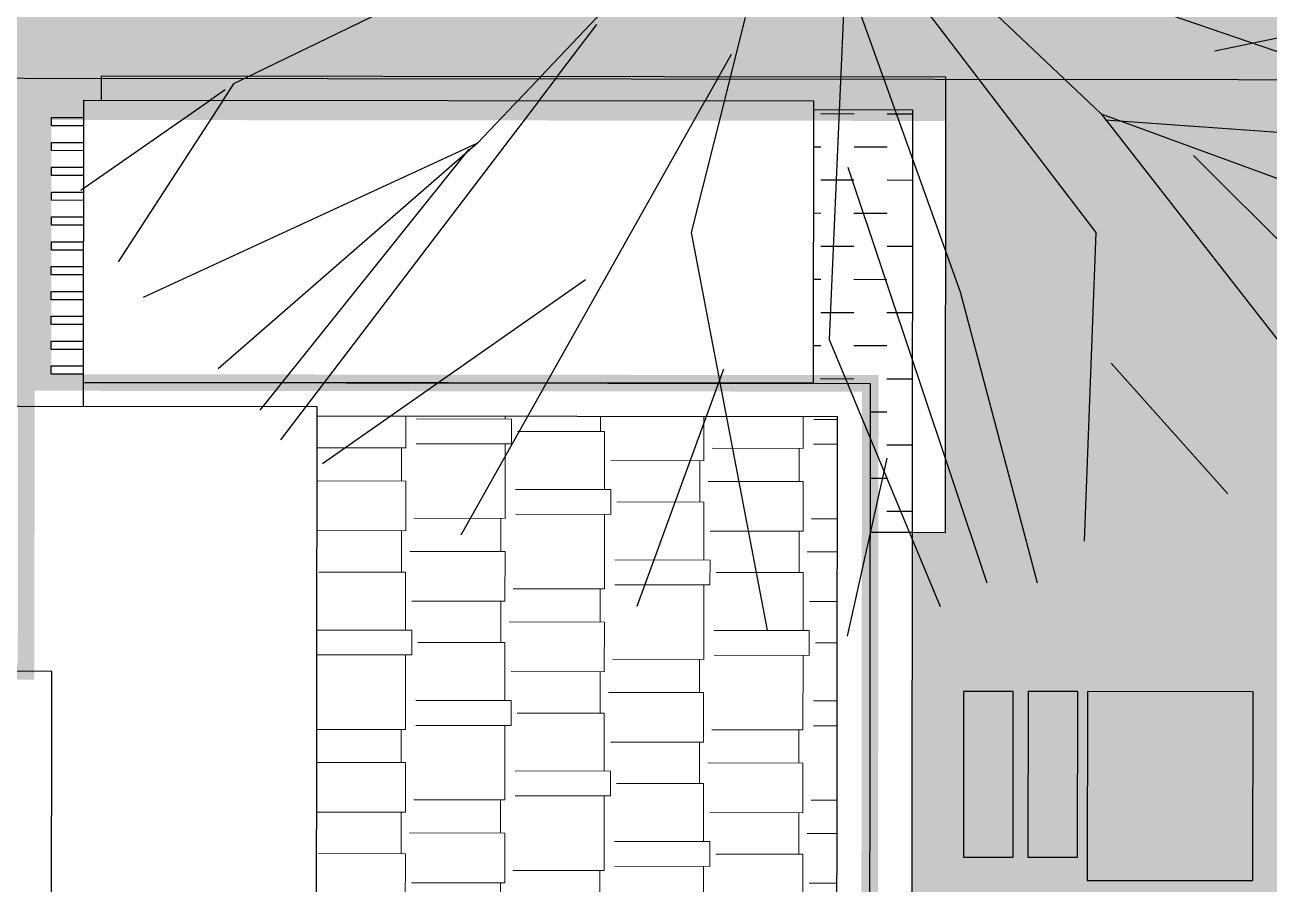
# Model space of a CAD drawing. Header units: millimetres. Extents: x -1030105 to 906887, y -616134 to 1220667.
# Drawn here: x -673299 to -665787, y -454074 to -448886 of the extents above; entities that cross this region are included whole.
import ezdxf

# ---------------------------------------------------------------- set-up
doc = ezdxf.new("R2010")
doc.units = ezdxf.units.MM
doc.header["$MEASUREMENT"] = 0
doc.linetypes.add('DASHED', pattern=[0.75, 0.5, -0.25])
doc.linetypes.add('HIDDEN', pattern=[9.525, 6.35, -3.175])
doc.layers.get('Defpoints').update_dxf_attribs({"color": 1})
doc.layers.add('+ toa do mong', color=7, linetype='Continuous', true_color=0xfa1a05)
for name, color, linetype, lineweight in [('240930  KHU B- TMB gời inno$0$1. I-FURN', 252, 'Continuous', 18), ('240930  KHU B- TMB gời inno$0$A-WALL', 1, 'Continuous', 30), ('GFA', 6, 'Continuous', 0), ('HATCH', 8, 'Continuous', 5), ('QH_HTKT_GT_Chigioixaydung', 7, 'DASHED', 20)]:
    doc.layers.add(name, color=color, linetype=linetype, lineweight=lineweight)
for name, color, linetype in [('240930  KHU B- TMB gời inno$0$DA-WALL-LOW', 1, 'Continuous'), ('240930  KHU B- TMB gời inno$0$TMB-KHU B-XREF$0$Xref-LBC-Plot$0$DA-SITE-CNTR1', 8, 'Continuous'), ('240930  KHU B- TMB gời inno$0$XREF_LBC_ZONE B_BEACH VILLA 22 11 11$0$DA-FLOR-PATT', 251, 'Continuous'), ('DA-LANS-TREE', 7, 'Continuous'), ('KTCQ CẢNH QUAN', 192, 'Continuous'), ('N-cay lon', 192, 'Continuous'), ('ranh dat', 7, 'Continuous')]:
    doc.layers.add(name, color=color, linetype=linetype)
doc.layers.add('TMB-KHU B-XREF$0$GRASS', color=95, linetype='Continuous', lineweight=0, transparency=0.6)

# ---------------------------------------------------------------- blocks, each defined once
blk = doc.blocks.new('240930  KHU B- TMB gời inno$0$sdfdfedfre r')
at = {"color": 252}
blk.add_wipeout([(19993.0741, -1639.2517), (20007.3321, -1639.2517), (20007.3321, -1644.7517), (20005.2741, -1644.7517), (20005.2741, -1658.868), (20006.4741, -1658.868), (20006.4741, -1666.468), (20005.2741, -1666.4681), (20005.2741, -1684.2681), (20005.4741, -1684.2681), (20005.4741, -1687.018), (20000.3741, -1687.018), (20000.3741, -1684.268), (20000.2739, -1684.268), (20000.2739, -1686.768), (20000.0741, -1686.768), (20000.0741, -1680.8676), (19998.0741, -1680.8676), (19998.0741, -1681.3991), (19998.5741, -1681.3991), (19998.5741, -1681.8991), (19995.5741, -1681.8991), (19995.5741, -1682.168), (19992.7741, -1682.168), (19992.774, -1679.9673), (19992.5743, -1679.9673), (19992.5741, -1658.868), (19993.0741, -1658.868)], dxfattribs=at).dxf.layer = '240930  KHU B- TMB gời inno$0$A-WALL'
at = {"layer": '240930  KHU B- TMB gời inno$0$XREF_LBC_ZONE B_BEACH VILLA 22 11 11$0$DA-FLOR-PATT'}
h = blk.add_hatch(dxfattribs=at)
h.set_pattern_fill('DASH', color=153, scale=1.6)
h.set_pattern_definition([(360, (20056.98209, -1919.272), (0.2, 0.2), [0.2, -0.2])])
h.paths.add_polyline_path([(20002.5741, -1684.818), (20002.5741, -1686.018), (20001.3741, -1686.018), (20001.3741, -1684.818)], flags=16)
h.paths.add_polyline_path([(20005.2741, -1684.268), (20005.2741, -1686.818), (20000.5741, -1686.818), (20000.5741, -1684.268)])
at = {"layer": '240930  KHU B- TMB gời inno$0$1. I-FURN'}
blk.add_lwpolyline([(20005.2741, -1681.768), (20005.2741, -1684.268), (20000.1741, -1684.268), (20000.1741, -1681.768)], close=True, dxfattribs=at)
at = {"layer": '240930  KHU B- TMB gời inno$0$DA-WALL-LOW', "color": 252}
for points in [[(20002.0239, -1659.8678), (20002.0239, -1658.868), (20006.4741, -1658.868), (20006.4741, -1666.468), (20005.2741, -1666.468), (20005.2741, -1684.268), (20000.1741, -1684.268), (20000.1741, -1681.768), (20000.0741, -1681.768), (20000.0741, -1679.9672)], [(20000.1741, -1682.218), (20000.0741, -1682.218), (20000.0741, -1682.268), (20000.1741, -1682.268)], [(20000.1741, -1682.368), (20000.0741, -1682.368), (20000.0741, -1682.418), (20000.1741, -1682.418)], [(20000.1741, -1682.518), (20000.0741, -1682.518), (20000.0741, -1682.568), (20000.1741, -1682.568)], [(20000.1741, -1682.668), (20000.0741, -1682.668), (20000.0741, -1682.718), (20000.1741, -1682.718)], [(20000.1741, -1682.818), (20000.0741, -1682.818), (20000.0741, -1682.868), (20000.1741, -1682.868)], [(20000.1741, -1682.968), (20000.0741, -1682.968), (20000.0741, -1683.018), (20000.1741, -1683.018)], [(20000.1741, -1683.118), (20000.0741, -1683.118), (20000.0741, -1683.168), (20000.1741, -1683.168)], [(20000.1741, -1683.268), (20000.0741, -1683.268), (20000.0741, -1683.318), (20000.1741, -1683.318)], [(20000.1741, -1683.418), (20000.0741, -1683.418), (20000.0741, -1683.468), (20000.1741, -1683.468)], [(20000.1741, -1683.568), (20000.0741, -1683.568), (20000.0741, -1683.618), (20000.1741, -1683.618)], [(20000.1741, -1683.718), (20000.0741, -1683.718), (20000.0741, -1683.768), (20000.1741, -1683.768)], [(20000.1741, -1683.868), (20000.0741, -1683.868), (20000.0741, -1683.918), (20000.1741, -1683.918)], [(20000.1741, -1684.018), (20000.0741, -1684.018), (20000.0741, -1684.068), (20000.1741, -1684.068)], [(20000.1741, -1684.168), (20000.0741, -1684.168), (20000.0741, -1684.218), (20000.1741, -1684.218)]]:
    blk.add_lwpolyline(points, dxfattribs=at)
for points in [[(20000.0741, -1684.318), (20000.0741, -1684.368), (20000.2741, -1684.368), (20000.2741, -1684.318)], [(20000.0741, -1684.468), (20000.0741, -1684.518), (20000.2741, -1684.518), (20000.2741, -1684.468)], [(20000.0741, -1684.618), (20000.0741, -1684.668), (20000.2741, -1684.668), (20000.2741, -1684.618)], [(20000.0741, -1684.768), (20000.0741, -1684.818), (20000.2741, -1684.818), (20000.2741, -1684.768)], [(20000.0741, -1684.918), (20000.0741, -1684.968), (20000.2741, -1684.968), (20000.2741, -1684.918)], [(20000.0741, -1685.068), (20000.0741, -1685.118), (20000.2741, -1685.118), (20000.2741, -1685.068)], [(20000.0741, -1685.218), (20000.0741, -1685.268), (20000.2741, -1685.268), (20000.2741, -1685.218)], [(20000.0741, -1685.368), (20000.0741, -1685.418), (20000.2741, -1685.418), (20000.2741, -1685.368)], [(20000.0741, -1685.518), (20000.0741, -1685.568), (20000.2741, -1685.568), (20000.2741, -1685.518)], [(20000.0741, -1685.668), (20000.0741, -1685.718), (20000.2741, -1685.718), (20000.2741, -1685.668)], [(20000.0741, -1685.818), (20000.0741, -1685.868), (20000.2741, -1685.868), (20000.2741, -1685.818)], [(20000.0741, -1685.968), (20000.0741, -1686.018), (20000.2741, -1686.018), (20000.2741, -1685.968)], [(20000.0741, -1686.118), (20000.0741, -1686.168), (20000.2741, -1686.168), (20000.2741, -1686.118)], [(20000.0741, -1686.268), (20000.0741, -1686.318), (20000.2741, -1686.318), (20000.2741, -1686.268)], [(20000.0741, -1686.418), (20000.0741, -1686.468), (20000.2741, -1686.468), (20000.2741, -1686.418)], [(20000.0741, -1686.568), (20000.0741, -1686.618), (20000.2741, -1686.618), (20000.2741, -1686.568)], [(20000.0741, -1686.718), (20000.0741, -1686.768), (20000.2741, -1686.768), (20000.2741, -1686.718)]]:
    blk.add_lwpolyline(points, close=True, dxfattribs=at)
at = {"layer": '240930  KHU B- TMB gời inno$0$XREF_LBC_ZONE B_BEACH VILLA 22 11 11$0$DA-FLOR-PATT'}
for points in [[(20007.3321, -1682.1681), (20007.3321, -1683.3081), (20006.3321, -1683.3081), (20006.3321, -1682.1681)], [(20005.8841, -1683.3081), (20005.5841, -1683.3081), (20005.5841, -1682.3081), (20005.8841, -1682.3081)], [(20006.2741, -1683.3081), (20005.9741, -1683.3081), (20005.9741, -1682.3081), (20006.2741, -1682.3081)], [(20005.4741, -1684.268), (20005.4741, -1687.018), (20000.3741, -1687.018), (20000.3741, -1684.268)], [(20005.2741, -1684.268), (20005.2741, -1686.818), (20000.5741, -1686.818), (20000.5741, -1684.268)], [(20002.5741, -1684.818), (20002.5741, -1686.018), (20001.3741, -1686.018), (20001.3741, -1684.818)], [(20002.3741, -1685.018), (20002.3741, -1685.818), (20001.5741, -1685.818), (20001.5741, -1685.018)]]:
    blk.add_lwpolyline(points, close=True, dxfattribs=at)
at = {"color": 2}
blk.add_wipeout([(19992.5742, -1683.423), (19996.2692, -1683.423), (19996.2692, -1685.023), (19999.9242, -1685.023), (19999.9242, -1685.168), (20000.2692, -1685.168), (20000.2692, -1686.873), (20004.6742, -1686.873), (20004.6742, -1685.168), (20005.0192, -1685.168), (20005.0192, -1669.923), (20006.4242, -1669.923), (20006.4242, -1662.113), (20000.2692, -1662.113), (20000.2692, -1664.468), (19999.1792, -1664.468), (19999.1792, -1663.313), (19992.5742, -1663.313)], dxfattribs=at).dxf.layer = 'Defpoints'
blk.add_wipeout([(20004.6742, -1686.873), (20004.6742, -1685.168), (20005.0192, -1685.168), (20005.0192, -1669.923), (20006.4242, -1669.923), (20006.4242, -1662.113), (20000.2692, -1662.113), (20000.2692, -1664.468), (19999.1792, -1664.468), (19999.1792, -1663.313), (19992.5742, -1663.313), (19992.5742, -1683.423), (19996.2692, -1683.423), (19996.2692, -1685.023), (19999.9242, -1685.023), (19999.9242, -1685.168), (20000.2692, -1685.168), (20000.2692, -1686.873)], dxfattribs=at).dxf.layer = 'HATCH'
at = {"layer": 'GFA', "true_color": 0xb75434}
h = blk.add_hatch(dxfattribs=at)
h.set_pattern_fill('AR-RSHKE', color=15, scale=0.05, angle=90)
h.set_pattern_definition([(90, (-36.3218, 7.37444), (-0.6, 1.275), [0.3, -0.25, 0.35, -0.15, 0.45, -0.2]), (90, (-36.3468, 7.67444), (-0.6, 1.275), [0.25, -0.95, 0.2, -0.3]), (90, (-36.2843, 8.27444), (-0.6, 1.275), [0.15, -1.55]), (180, (-36.3218, 7.37444), (-0.6, -0.425), [0.575, -1.825]), (180, (-36.3218, 7.67444), (-0.6, -0.425), [0.5625, -1.8375]), (180, (-36.3218, 7.92444), (-0.6, -0.425), [0.525, -1.875]), (180, (-36.2843, 8.27444), (-0.6, -0.425), [0.575, -1.825]), (180, (-36.2843, 8.42444), (-0.6, -0.425), [0.575, -1.825]), (180, (-36.3218, 8.87444), (-0.6, -0.425), [0.55, -1.85])])
h.paths.add_polyline_path([(20001.6792, -1684.968), (20004.8192, -1684.968), (20004.8192, -1664.668), (19992.7742, -1664.668), (19992.7742, -1673.113), (19993.4842, -1673.113), (19993.4842, -1669.828), (19997.6642, -1669.828), (19997.6642, -1673.113), (20001.6792, -1673.113)])
at = {"layer": '+ toa do mong', "linetype": 'HIDDEN', "ltscale": 100, "const_width": 0.1}
blk.add_lwpolyline([(19999.9242, -1685.023), (19999.9242, -1685.168), (20005.0192, -1685.168), (20005.0192, -1664.468), (19992.5742, -1664.468), (19992.5742, -1681.823), (19997.8692, -1681.823), (19997.8692, -1683.423), (19999.9242, -1683.423), (19999.9242, -1685.168)], dxfattribs=at)
at = {"color": 7}
for points in [[(20000.2692, -1685.023), (20000.2692, -1685.168), (20005.0192, -1685.168), (20005.0192, -1664.468), (19992.5742, -1664.468), (19992.5742, -1673.113)], [(20001.6792, -1684.968), (20004.8192, -1684.968), (20004.8192, -1664.668), (19992.7742, -1664.668), (19992.7742, -1673.113)]]:
    blk.add_lwpolyline(points, dxfattribs=at)
for points in [[(20001.6792, -1673.113), (20001.6792, -1685.023), (19996.2692, -1685.023), (19996.2692, -1683.423), (19992.5742, -1683.423), (19992.5742, -1673.113)], [(20004.6742, -1686.873), (20004.6742, -1685.168), (20000.2692, -1685.168), (20000.2692, -1686.873)]]:
    blk.add_lwpolyline(points, close=True, dxfattribs=at)
at = {"color": 252}
blk.add_lwpolyline([(20000.0792, -1674.713), (20000.0792, -1683.423), (19997.8692, -1683.423), (19997.8692, -1681.823), (19992.5742, -1681.823), (19992.5742, -1674.713)], close=True, dxfattribs=at)
blk = doc.blocks.new('240930  KHU B- TMB gời inno$0$A$C2E32106B')
at = {"layer": '240930  KHU B- TMB gời inno$0$A-WALL', "color": 0, "xscale": 999.9999999999969, "yscale": 999.9999999999969, "zscale": 999.9999999999969, "rotation": 90}
blk.add_blockref('240930  KHU B- TMB gời inno$0$sdfdfedfre r', (-1683501.7, -20009071.7), dxfattribs=at)
blk = doc.blocks.new('240930  KHU B- TMB gời inno$0$A$C55f665a7')
at = {"extrusion": (3.23117e-24, -1.31266e-23, -1), "xscale": 0.001000000000000003, "yscale": 0.001000000000000003, "zscale": -0.001000000000000001, "rotation": 90}
blk.add_blockref('240930  KHU B- TMB gời inno$0$A$C2E32106B', (-353.3117, -88.449, 0.1981), dxfattribs=at)
blk = doc.blocks.new('11')
at = {"layer": 'N-cay lon', "color": 66, "linetype": 'Continuous', "true_color": 0x50710f, "extrusion": (0, 0, -1)}
for p, q in [((-0.849, 8.622), (1.045, 15.306)), ((-0.612, 5.458), (-2.685, 15.085)), ((-0.849, 8.622), (-0.898, 15.105)), ((2.994, 11.385), (1.862, 15.226)), ((-0.83, 8.817), (-2.005, 15.018)), ((3.013, 11.579), (3.339, 14.884)), ((-4.134, 8.75), (-3.54, 14.777)), ((-2.689, 3.896), (-6.259, 13.67)), ((4.571, 9.266), (6.917, 13.55)), ((-7.106, 7.865), (-9.443, 12.021)), ((-4.753, 6.651), (-11.384, 10.446)), ((-10.388, 6.618), (-12.452, 9.373)), ((-7.977, 5.988), (-13.168, 7.677)), ((-5.739, 3.608), (-13.4, 6.718)), ((-8.907, 3.527), (-14.021, 5.994)), ((-9.719, 0.859), (-14, 4.814)), ((-11.781, 2.24), (-15.084, 2.173)), ((-8.084, -0.676), (-15.469, -0.341)), ((-8.084, -0.676), (-14.628, -4.35)), ((-8.22, -0.662), (-13.867, -6.388)), ((-9.813, -1.487), (-15.35, -1.923))]:
    blk.add_line(p, q, dxfattribs=at)
at = {"layer": 'N-cay lon', "color": 66, "linetype": 'Continuous', "true_color": 0x5d8311, "extrusion": (0, 0, -1)}
for p, q in [((0.134, 0.477), (2.994, 11.385)), ((-2.821, 1.161), (-7.977, 5.988))]:
    blk.add_line(p, q, dxfattribs=at)
at = {"layer": 'N-cay lon', "color": 63, "linetype": 'Continuous', "true_color": 0xb1e746, "extrusion": (0, 0, -1)}
for p, q in [((-0.002, 0.491), (-0.849, 8.622)), ((-0.41, 0.531), (-4.753, 6.651)), ((-0.565, 0.35), (-8.907, 3.527)), ((-0.293, 0.323), (-9.719, 0.859)), ((-0.313, 0.129), (-8.084, -0.676)), ((-2.955, -0.2), (-9.518, -4.068))]:
    blk.add_line(p, q, dxfattribs=at)

msp = doc.modelspace()

# ---------------------------------------------------------------- hatches: boundary and pattern name
at = {"layer": 'TMB-KHU B-XREF$0$GRASS', "true_color": 0x3d6827}
h = msp.add_hatch(dxfattribs=at)
h.set_pattern_fill('CROSS', color=79, scale=2000, angle=-0.0605062)
h.set_pattern_definition([(359.939493816, (-1186721561.66, -431575606.1), (500.52773717, 499.47170523), [250, -750]), (89.939493816, (-1186721436.8, -431575731.24), (-499.47170523, 500.52773717), [250, -750])])
h.paths.add_polyline_path([(-532195.447, -504328.015), (-532160.438, -449322.924), (-565163.916, -449301.919), (-565166.564, -451809.425), (-598159.414, -451774.583), (-598156.774, -449274.584), (-631159.133, -449239.733), (-631161.773, -451739.731), (-664164.132, -451704.88), (-664161.492, -449204.881), (-697163.851, -449170.03), (-697166.491, -451670.028), (-730182.461, -451635.162), (-730237.884, -504117.412)])

# ---------------------------------------------------------------- next in the draw order: block references
at = {"extrusion": (2.64092e-09, -1.16997e-09, 1), "xscale": 1000, "yscale": 1000, "zscale": 1000, "rotation": 359.939493815354}
msp.add_blockref('240930  KHU B- TMB gời inno$0$A$C55f665a7', (-1017362.464, -363899.137, 200.73), dxfattribs=at)

# ---------------------------------------------------------------- next in the draw order: hatches: boundary and pattern name
at = {"layer": 'DA-LANS-TREE', "true_color": 0xc1a88b}
h = msp.add_hatch(dxfattribs=at)
h.set_pattern_fill('AR-B88', color=253, scale=100, angle=-0.0605062)
h.set_pattern_definition([(359.939493816, (-1186721561.66, -431575606.1), (0.84482555, 799.9995539), []), (89.939493816, (-1186721561.66, -431575606.1), (-399.15495141, 800.42196669), [800, -800])])
h.paths.add_polyline_path([(-631136.263, -451756.415), (-631133.506, -449256.417), (-598131.149, -449292.812), (-598133.906, -451792.811), (-565141.057, -451829.195), (-565136.232, -449321.692), (-565133.799, -446348.87), (-573062.977, -446342.381, 0.14056479), (-574123.223, -446645.516), (-577151.959, -448535.032, -0.14056479), (-578212.206, -448838.167), (-585065.019, -448832.559, -0.14056479), (-586124.767, -448527.689), (-589150.407, -446633.219, 0.14056479), (-590210.156, -446328.348), (-596344.818, -446323.327, -0.01506721), (-638595.458, -444885.939, 0.13001285), (-639591.346, -445119.082), (-642765.871, -446806.385, -0.14090321), (-643847.198, -447035.252, -0.00148805), (-648026.562, -446723.886), (-650684.527, -446582.189, -0.14037344), (-651725.609, -446223.049), (-654580.954, -444222.679, 0.14468041), (-655655.771, -443862.027, 0.03344269), (-704332.188, -445346.402, -0.02199554), (-715910.118, -446116.406), (-715916.235, -451662.92), (-697140.977, -451683.625), (-697138.22, -449183.627), (-664135.863, -449220.022), (-664138.62, -451720.02)])

# ---------------------------------------------------------------- next in the draw order: linework, layer by layer
at = {"layer": '240930  KHU B- TMB gời inno$0$TMB-KHU B-XREF$0$Xref-LBC-Plot$0$DA-SITE-CNTR1'}
msp.add_lwpolyline([(-664140.997, -451720.018), (-664138.24, -449220.019), (-680638.23, -449201.823), (-680698.871, -504189.5), (-680698.871, -504190.057), (-680060.347, -504190.838), (-664198.886, -504212.706)], close=True, dxfattribs=at)
at = {"layer": 'QH_HTKT_GT_Chigioixaydung', "ltscale": 6, "const_width": 500, "flags": 128}
msp.add_lwpolyline([(-598198.939, -504296.542), (-583745.232, -504314.091), (-581698.95, -504315.49), (-565196.892, -504326.764), (-548696.894, -504338.038), (-532195.469, -504349.312), (-532137.679, -449358.083), (-548636.242, -449339.888), (-565136.232, -449321.692), (-565138.997, -451829.198), (-581641.047, -451810.999), (-598141.037, -451792.803), (-598138.28, -449292.804), (-614638.27, -449274.608), (-631133.506, -449256.417), (-631136.263, -451756.415), (-631141.017, -451756.41), (-647641.007, -451738.214), (-664140.997, -451720.018), (-664138.24, -449220.019), (-680638.23, -449201.823), (-697138.22, -449183.627), (-697140.977, -451683.625), (-713640.967, -451665.429), (-727156.948, -451650.523), (-730156.946, -451647.215), (-730214.824, -504129.462), (-725120.899, -504135.747), (-713698.847, -504149.712), (-697198.859, -504169.885), (-680698.871, -504190.057), (-680060.347, -504190.838), (-664198.886, -504212.706), (-647698.901, -504235.455), (-641706.038, -504243.718), (-631198.915, -504256.475), (-614698.927, -504276.509)], close=True, dxfattribs=at)
at = {"layer": 'ranh dat'}
msp.add_lwpolyline([(-664140.997, -451720.018), (-664138.24, -449220.019), (-680638.23, -449201.823), (-680698.871, -504189.5), (-680698.871, -504190.057), (-680060.347, -504190.838), (-664198.886, -504212.706)], close=True, dxfattribs=at)

# ---------------------------------------------------------------- next in the draw order: block references
at = {"layer": 'KTCQ CẢNH QUAN', "xscale": 320.0000000000005, "yscale": 320.0000000000005, "zscale": 320.0000000000005, "rotation": 130.5801444105204}
for p in [(-668648.515, -447599.724), (-661381.089, -447905.864)]:
    msp.add_blockref('11', p, dxfattribs=at)

doc.saveas('drawing.dxf')
